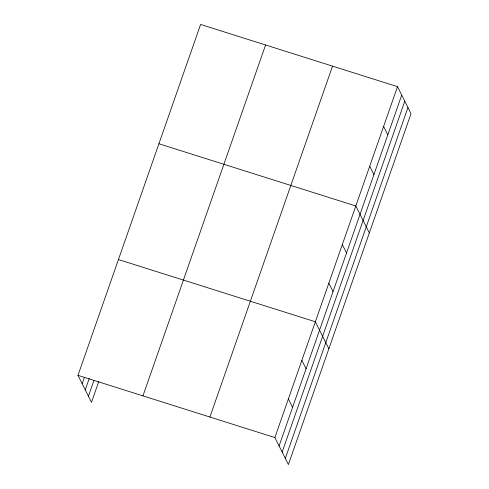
<?xml version="1.0" encoding="UTF-8"?>
<svg xmlns="http://www.w3.org/2000/svg" width="489" height="489" viewBox="0 0 489 489"><rect width="100%" height="100%" fill="white"/><g stroke="black" fill="none" stroke-linecap="round" stroke-linejoin="round"><path stroke-width="0.73" d="M98.735 381.603L91.486 402.331L77.977 375.344L200.606 24.45L397.514 86.669L411.023 113.656L288.394 464.55L274.879 437.563L397.514 86.669M82.176 383.737L84.426 377.306M85.251 389.874L89.249 378.437M88.417 396.194L93.912 380.466M142.953 395.876L265.582 44.982M209.903 417.031L332.532 66.137M279.085 445.962L401.714 95.068M282.159 452.093L404.788 101.205M285.319 458.413L407.954 107.525M158.913 143.754L355.815 205.973L369.329 232.96M118.442 259.549L315.35 321.768L328.865 348.755M77.977 375.344L274.879 437.563M383.614 126.437L387.82 134.836M369.715 166.205L373.92 174.604M342.324 244.573L346.53 252.966M328.84 283.168L333.04 291.566M301.86 360.369L306.065 368.761M288.369 398.963L292.575 407.361"/></g></svg>
